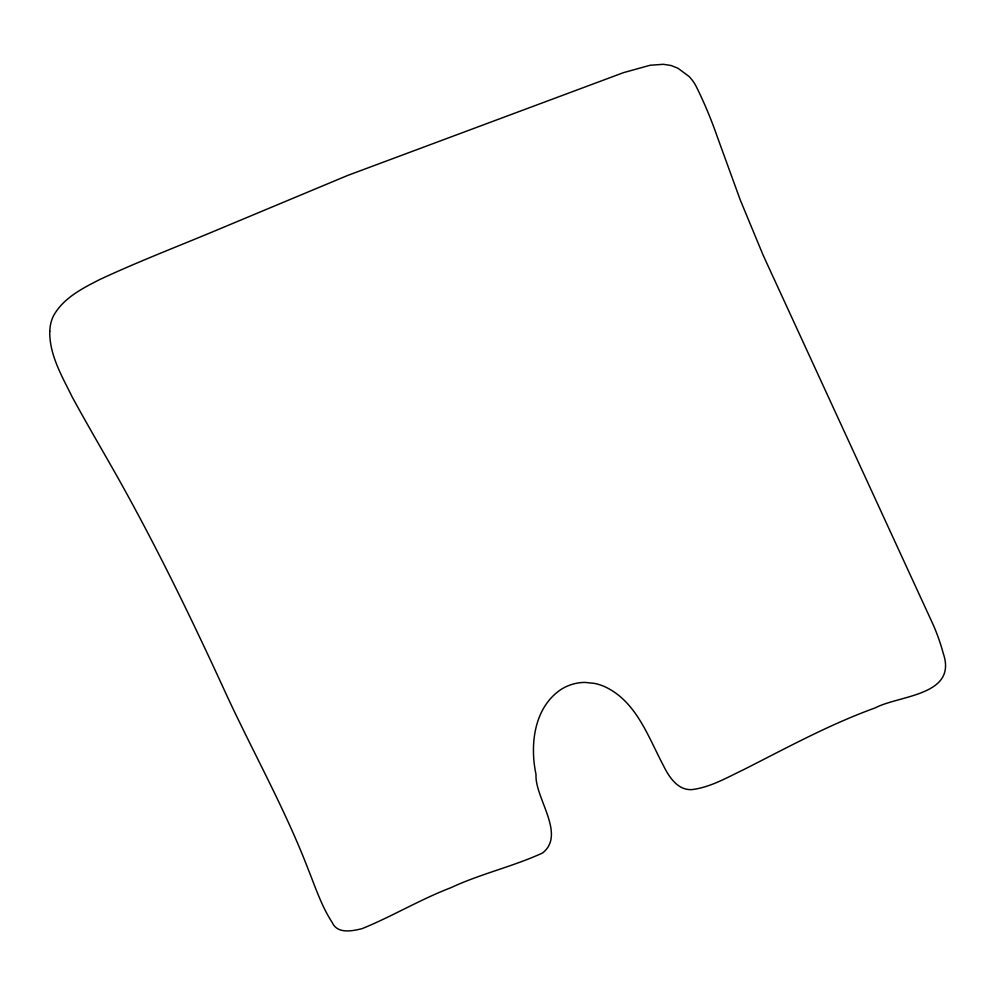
<?xml version="1.0" encoding="UTF-8"?>
<svg xmlns="http://www.w3.org/2000/svg" width="995" height="995" viewBox="0 0 995 995"><rect width="100%" height="100%" fill="white"/><g stroke="black" fill="none" stroke-linecap="round" stroke-linejoin="round"><path stroke-width="1.49" d="M49.762 331.298C49.327 355.053 62.063 376.259 72.162 396.918C86.876 423.945 102.473 450.474 117.621 477.264C156.675 546.864 191.575 618.703 224.833 691.214C252.17 750.765 284.632 807.977 308.176 869.232C315.415 887.316 321.509 906.122 332.243 922.539C337.404 934.193 352.168 931.034 361.981 928.696C392.204 916.42 420.375 899.368 450.946 887.689C480.622 873.759 512.947 866.645 542.623 852.951C566.242 834.283 534.576 797.704 536.031 774.52C529.676 744.832 533.942 707.52 561.168 689.361A45.049 44.352 12.2 0 1 569.799 685.145A46.342 45.633 12.2 0 1 575.894 683.391A43.444 42.773 12.2 0 1 585.159 682.421L594.6 683.416A51.068 50.272 12.2 0 1 603.853 686.276C636.128 700.679 647.969 736.462 663.379 765.491C668.827 776.734 677.794 790.602 692.06 789.595C710.716 787.219 727.096 777.505 743.775 769.583C786.933 747.742 829.556 724.372 875.165 707.905C899.604 695.057 957.787 695.766 943.248 653.329A208.067 204.846 12.2 0 0 933.422 625.258L763.215 255.367L740.218 199.858L717.134 136.365A437.924 431.146 12.2 0 0 696.463 86.963L694.871 84.065A40.72 40.086 12.2 0 0 688.851 76.304L677.869 68.195L671.09 65.508L663.391 64.302L650.183 65.247L623.604 72.61L347.616 175.468L212.942 231.711C175.12 247.469 136.85 262.207 99.711 279.558C82.324 288.376 63.17 298.152 53.456 315.9A37.375 36.803 12.2 0 0 50.098 327.255L49.762 331.298"/></g></svg>
